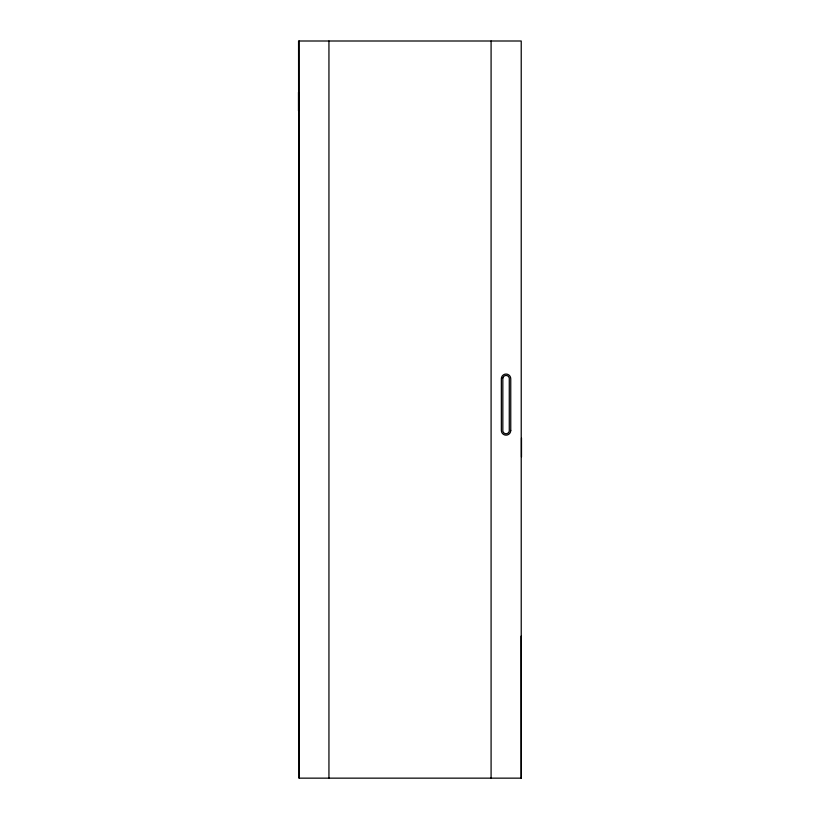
<?xml version="1.0" encoding="UTF-8"?>
<svg xmlns="http://www.w3.org/2000/svg" width="820" height="820" viewBox="0 0 820 820"><rect width="100%" height="100%" fill="white"/><g stroke="black" fill="none" stroke-linecap="round" stroke-linejoin="round"><path stroke-width="1.23" d="M299.136 778.149L521.223 778.149L521.223 41L298.552 41L299.136 778.149L299.136 41M521.11 636.156L521.223 778.149M521.499 438.167L521.499 456.842M491.088 41L491.088 778.149M328.943 41L328.943 778.149M298.777 439.223L298.777 457.898M298.5 92.25L298.5 110.925M502.834 377.887L502.834 431.32A3.331 3.331 0 0 0 509.271 431.32L509.271 377.887A3.331 3.331 0 0 0 502.834 377.887M510.757 430.459L510.757 378.748A4.705 4.705 0 0 0 506.053 374.043A4.705 4.705 0 0 0 501.348 378.748L501.348 430.459A4.705 4.705 0 0 0 506.053 435.164A4.705 4.705 0 0 0 510.757 430.459"/></g></svg>
